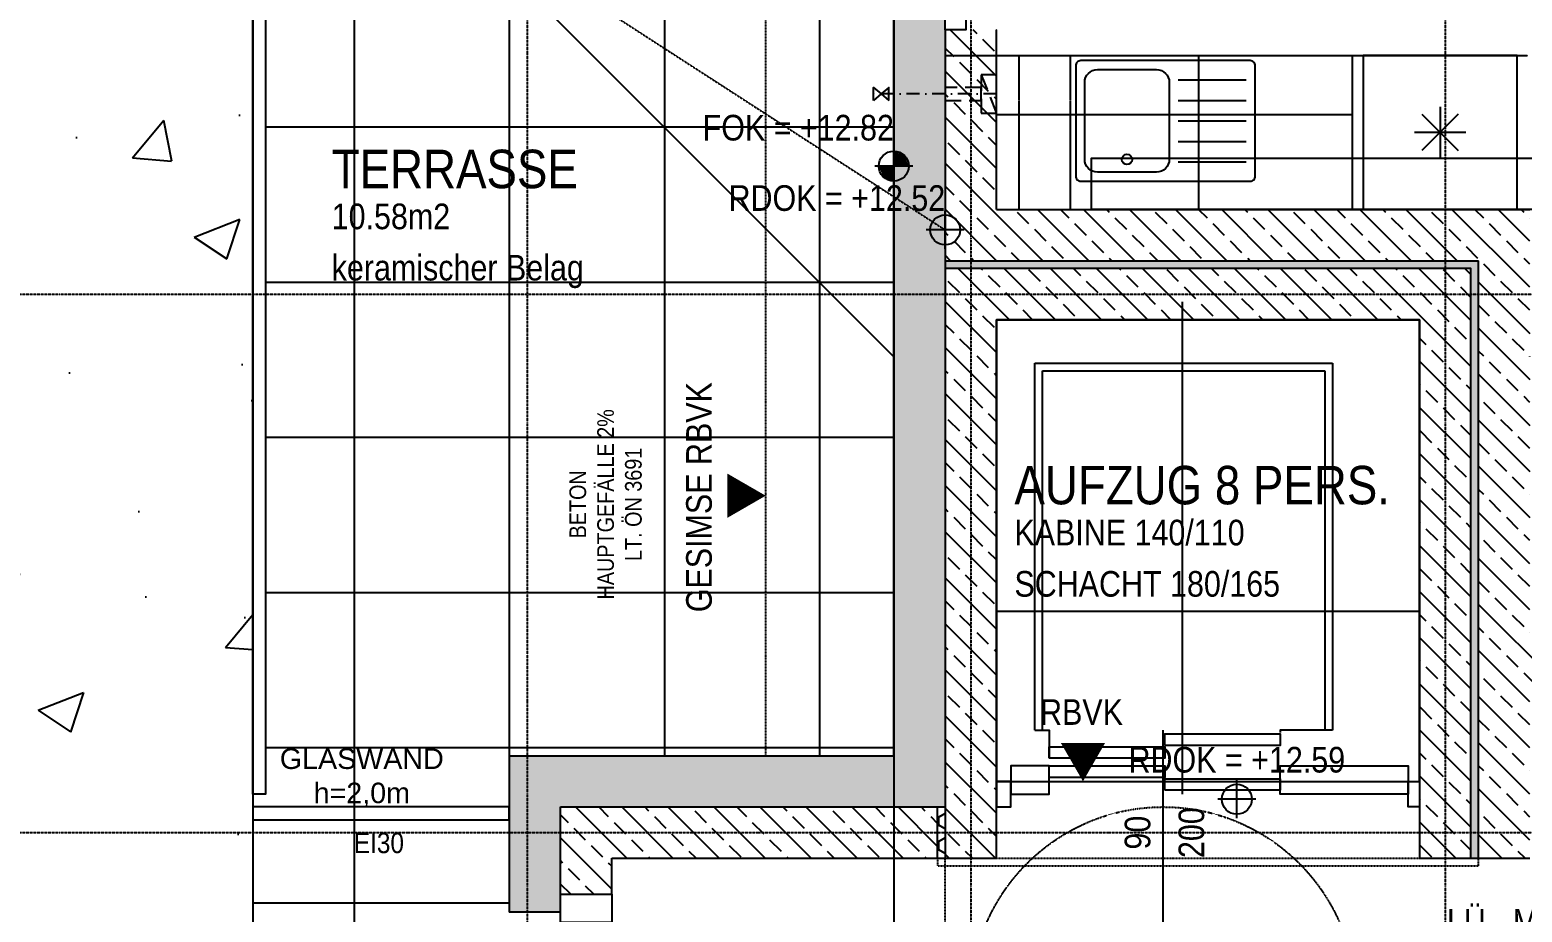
# Model space of a CAD drawing. Header units: millimetres. Extents: x -89828 to -25315, y -35442 to 69272.
# Drawn here: x -45664 to -39845, y 6519 to 9959 of the extents above; entities that cross this region are included whole.
import ezdxf
from ezdxf.enums import TextEntityAlignment as Align

# ---------------------------------------------------------------- set-up
doc = ezdxf.new("R2010")
doc.units = ezdxf.units.MM
for name, pattern in [('HIDDEN2', [0.1875, 0.125, -0.0625]), ('STRICHLINIE', [0.75, 0.5, -0.25]), ('STRICHPUNKT', [1, 0.5, -0.25, 0, -0.25])]:
    doc.linetypes.add(name, pattern=pattern)
for name, color, linetype in [('00-AUF---------M0', 8, 'Continuous'), ('00-TXT---------M0', 8, 'Continuous'), ('00_HLP---------M0', 6, 'Continuous'), ('01-ANS-G00-L04-M0', 8, 'Continuous'), ('01-BFL-G00-L04-M0', 10, 'Continuous'), ('01-HID-G00-L04-ENTWÄSSERUNG', 8, 'HIDDEN2'), ('01-SYM-G00-L04-M0', 8, 'Continuous'), ('01-TXT---------M0', 1, 'Continuous'), ('01-TXT---------PP', 1, 'Continuous'), ('01-TXT-G00-L04-M0', 1, 'Continuous'), ('02-ANS-G00-L04-M0', 8, 'Continuous'), ('02-AXO-G00-L04-M0', 8, 'STRICHPUNKT'), ('02-DIM-G00-L04-ACHSEN', 8, 'Continuous'), ('02-FIL-G00-L04-GRÜN', 72, 'Continuous'), ('02-FIL-G00-L04-LILA', 223, 'Continuous'), ('02-FIL-G00-L04-PLATTENBELAG', 253, 'Continuous'), ('02-FIL-G00-L04-STB', 8, 'Continuous'), ('02-HID-G00-L04-M0', 8, 'HIDDEN2'), ('02-TWA---------M0', 4, 'Continuous'), ('02-TWA-G00-L04-M0', 4, 'Continuous'), ('02-WDA---------M0', 8, 'Continuous'), ('02-WDA-G00-L04-M0', 8, 'Continuous'), ('02-ZWA-G00-L04-M0', 2, 'Continuous'), ('03-ANS-G00-L04-M0', 8, 'Continuous'), ('03-SYM-G00-L04-M0', 8, 'Continuous'), ('04-HLP---------M0', 8, 'HIDDEN2'), ('04-STO---------M0', 1, 'Continuous'), ('04-STO-G00-L04-M0', 1, 'Continuous'), ('04-SYM---------EP', 8, 'Continuous'), ('04-SYM-G00-L04-EP', 8, 'Continuous'), ('05-TXT--------M0', 8, 'Continuous'), ('05-TXT-G00-L04-M0', 8, 'Continuous'), ('06-SYM-G00-L04-M0', 8, 'Continuous'), ('07-BAR-G00-L04-M0', 8, 'HIDDEN2'), ('07-SAN---------M0', 8, 'Continuous'), ('07-SAN-G00-L04-Küche', 8, 'Continuous'), ('07-SAN-G00-L04-M0', 8, 'Continuous')]:
    doc.layers.add(name, color=color, linetype=linetype)
doc.styles.add('ARIAL', font='arial.ttf', dxfattribs={"width": 0.85})
doc.styles.get("Standard").update_dxf_attribs({"font": 'arial.ttf'})
doc.dimstyles.new('pp chromy&schneider', dxfattribs={"dimscale": 0.005, "dimtxt": 25, "dimasz": 10, "dimexe": 0, "dimexo": 0, "dimgap": 5, "dimtad": 1, "dimdec": 1, "dimlfac": 100, "dimrnd": 0.1, "dimzin": 9, "dimdsep": 46, "dimtxsty": 'ARIAL', "dimblk": 'c&s kote', "dimcen": 0, "dimse1": 1, "dimse2": 1, "dimclrd": 8, "dimclrt": 8, "dimadec": 0, "dimazin": 0, "dimtfac": 0.75, "dimtdec": 1, "dimtix": 1, "dimtmove": 2, "dimatfit": 0, "dimldrblk": 'NONE', "dimfxl": 1, "dimtolj": 1, "dimlwd": -1, "dimarcsym": 0})
pattern_1 = [(90, (-114957.16, -39290.578), (-27.4963, 47.625), [31.75, -63.5]), (210, (-114957.16, -39290.578), (-27.49631, -47.624994), [31.75, -63.5]), (150, (-114957.16, -39290.578), (-54.99261, 6e-06), [-63.5, 31.75])]
pattern_2 = [(135, (-114957.16, -39290.58), (-89.80256, -89.80256), []), (135, (-114957.16, -39200.78), (-89.80256, -89.80256), [63.5, -31.75])]

# ---------------------------------------------------------------- blocks, each defined once
blk = doc.blocks.new('05-TXT')
at = {"layer": '05-TXT--------M0'}
blk.add_line((-0.4, 0), (0.4, 0), dxfattribs=at)
at = {"layer": '05-TXT--------M0', "color": 8, "style": 'ARIAL', "width": 0.85}
blk.add_attdef('BREITE', text='', height=0.1, dxfattribs=at).set_placement((0, 0.05), align=Align.CENTER)
blk.add_attdef('HÖHE', text='', height=0.1, rotation=360, dxfattribs=at).set_placement((0, -0.06), align=Align.TOP_CENTER)
blk = doc.blocks.new('LIFT')
at = {"layer": '00-AUF---------M0'}
for p, q in [((1.5, 1.73), (0.34, 1.73)), ((0.34, 1.73), (0.34, 0.3)), ((1.47, 1.7), (0.37, 1.7)), ((0.37, 1.7), (0.37, 0.3)), ((1.47, 0.3), (1.47, 1.7)), ((1.5, 0.3), (1.5, 1.73))]:
    blk.add_line(p, q, dxfattribs=at)
for points in [[(0.34, 0.3), (0.544, 0.3), (0.544, 0.29)], [(1.5, 0.3), (1.444, 0.3), (1.444, 0.19)]]:
    blk.add_lwpolyline(points, dxfattribs=at)
for points in [[(0.994, 0.24), (0.994, 0.285), (0.544, 0.285), (0.544, 0.24)], [(1.444, 0.19), (1.444, 0.235), (0.994, 0.235), (0.994, 0.19)], [(0.044, 0.05), (0.544, 0.05), (0.544, 0.16), (0.044, 0.16)], [(1.444, 0.115), (1.444, 0.16), (0.994, 0.16), (0.994, 0.115)], [(1.594, 0.05), (1.444, 0.05), (1.444, 0.16), (1.594, 0.16), (1.594, 0.05)], [(0, 0.1), (0, 0), (0.044, 0), (0.044, 0.1)], [(0.994, 0.065), (0.994, 0.11), (0.544, 0.11), (0.544, 0.065)], [(1.65, 0.1), (1.65, 0), (1.594, 0), (1.594, 0.1)]]:
    blk.add_lwpolyline(points, close=True, dxfattribs=at)
at = {"layer": '00_HLP---------M0'}
for points in [[(0.924, 0.05), (0.924, 1.97)], [(1.65, 1.9), (1.65, 0.1), (0, 0.1), (0, 1.9), (1.65, 1.9)], [(1.65, 0.763), (0, 0.763)]]:
    blk.add_lwpolyline(points, dxfattribs=at)
blk = doc.blocks.new('01-SQM')
at = {"layer": '01-TXT---------M0', "color": 1, "style": 'ARIAL', "width": 0.85}
blk.add_attdef('ROOM', (0, 0), '', height=0.15, dxfattribs=at)
blk.add_attdef('AREA', text='', height=0.1, dxfattribs=at).set_placement((0, -0.06), align=Align.TOP_LEFT)
at = {"layer": '01-TXT---------PP', "color": 1, "style": 'ARIAL', "width": 0.85}
blk.add_attdef('NR', text='', height=0.15, dxfattribs=at).set_placement((-0.1173, 0), align=Align.RIGHT)
blk.add_attdef('FLOOR', text='', height=0.1, dxfattribs=at).set_placement((0, -0.26), align=Align.TOP_LEFT)
blk = doc.blocks.new('FENSTER_120')
at = {"layer": '02-WDA---------M0'}
for points in [[(-0.06, 0), (-0.06, -0.2)], [(-1.04, 0), (-1.04, -0.2)]]:
    blk.add_lwpolyline(points, dxfattribs=at)
at = {"layer": '04-HLP---------M0', "linetype": 'Continuous'}
for points in [[(-0.13, 1.001), (-0.13, 1.081), (-0.05, 1.081), (-0.05, 1.001)], [(-0.13, 0.1), (-0.13, 0.18), (-0.05, 0.18), (-0.05, 0.1)]]:
    blk.add_lwpolyline(points, close=True, dxfattribs=at)
for points in [[(-0.13, 1.001), (-0.13, 0.18)], [(-0.05, 1.001), (-0.05, 0.18)]]:
    blk.add_lwpolyline(points, dxfattribs=at)
at = {"layer": '04-HLP---------M0'}
for points in [[(-0.034, 0.09), (-0.084, 0.09)], [(-0.059, 0.065), (-0.059, 0.115)]]:
    blk.add_lwpolyline(points, dxfattribs=at)
at = {"layer": '04-HLP---------M0', "linetype": 'Continuous'}
blk.add_arc((-0.059, 0.09), 0.991, 89.53543, 180.51619, dxfattribs=at)
at = {"layer": '04-STO---------M0'}
for points in [[(-1.11, 0), (-0.97, 0), (-0.97, 0.08), (-1.11, 0.08)], [(0.01, 0), (-0.13, 0), (-0.13, 0.08), (0.01, 0.08)]]:
    blk.add_lwpolyline(points, close=True, dxfattribs=at)
at = {"layer": '04-SYM---------EP'}
for p, q in [((-0.97, 0.08), (-0.13, 0.08)), ((-0.97, 0), (-0.13, 0))]:
    blk.add_line(p, q, dxfattribs=at)
blk = doc.blocks.new('03-rar')
blk.add_circle((0, 0), 0.05)
at = {"layer": '01-TXT---------M0', "color": 8, "style": 'ARIAL', "width": 0.85}
blk.add_attdef('RR', text='', height=0.1, dxfattribs=at).set_placement((0, 0.1), align=Align.CENTER)
blk = doc.blocks.new('Kühlschrank')
blk.add_lwpolyline([(-0.3, 0), (0.3, 0), (0.3, -0.6), (-0.3, -0.6)], close=True)
for points in [[(0.0707, -0.2293), (-0.0707, -0.3707)], [(-0.0707, -0.2293), (0.0707, -0.3707)], [(0, -0.2), (0, -0.4)], [(-0.1, -0.3), (0.1, -0.3)]]:
    blk.add_lwpolyline(points)
blk = doc.blocks.new('Spüle')
for points in [[(0.4, -0.02), (-0.26, -0.02, 0.414214), (-0.28, -0.04), (-0.28, -0.47, 0.414214), (-0.26, -0.49), (0.4, -0.49, 0.414214), (0.42, -0.47), (0.42, -0.04, 0.414214)], [(-0.195, -0.055), (0.035, -0.055, -0.414214), (0.085, -0.105), (0.085, -0.405, -0.414214), (0.035, -0.455), (-0.195, -0.455, -0.414214), (-0.245, -0.405), (-0.245, -0.105, -0.414214)]]:
    blk.add_lwpolyline(points, format="xyb", close=True)
for points in [[(0.12, -0.095), (0.385, -0.095)], [(0.12, -0.175), (0.385, -0.175)], [(0.12, -0.255), (0.385, -0.255)], [(0.12, -0.335), (0.385, -0.335)], [(0.12, -0.415), (0.385, -0.415)]]:
    blk.add_lwpolyline(points)
blk.add_circle((-0.08, -0.405), 0.02)
blk = doc.blocks.new('01-hk4')
blk.add_lwpolyline([(0, 0, 0, 0.270625, 0), (0, 0.234375, 0.270625, 0.270625, 0)], format="xyseb")
at = {"layer": '00-TXT---------M0', "color": 8, "style": 'ARIAL', "width": 0.85}
blk.add_attdef('HEIGHT', text='', height=0.1, dxfattribs=at).set_placement((0, 0.35), align=Align.CENTER)
blk = doc.blocks.new('c&s kote')
at = {"color": 8}
for p, q in [((0, -2), (0, 2)), ((0, 2), (0, -2)), ((-2, 0), (2, 0)), ((2, 0), (-2, 0))]:
    blk.add_line(p, q, dxfattribs=at)
blk.add_circle((0, 0), 0.5, dxfattribs=at)
blk = doc.blocks.new('*D357')
at = {"layer": '02-DIM-G00-L04-ACHSEN', "color": 8, "transparency": 16777216}
blk.add_arc((-28844.5, 20569.4), 378.3, 0.00757, 89.99243, dxfattribs=at)
at = {"layer": 'Defpoints', "color": 0, "transparency": 16777216}
for p in [(-28844.5, 23033.1), (-28517, 20758.5), (-60133.8, 20569.4), (-26444.5, 20569.4), (-28844.5, -11894.3)]:
    blk.add_point(p, dxfattribs=at)
at = {"layer": '02-DIM-G00-L04-ACHSEN', "color": 8, "transparency": 16777216, "xscale": 0.05, "yscale": 0.05, "zscale": 0.05}
for p, rotation in [((-28844.5, 20947.7), 179.9962131424511), ((-28466.3, 20569.4), 270.0037868588788)]:
    blk.add_blockref('c&s kote', p, dxfattribs=dict(at, rotation=rotation))
at = {"layer": '02-DIM-G00-L04-ACHSEN', "color": 8, "transparency": 16777216, "insert": (-28577, 20836.9), "char_height": 0.125, "attachment_point": 5, "rotation": 315, "style": 'ARIAL'}
blk.add_mtext('\\A1;90.00°', dxfattribs=at)
blk = doc.blocks.new('_None')
blk = doc.blocks.new('*D394')
at = {"layer": '02-DIM-G00-L04-ACHSEN', "color": 8, "transparency": 16777216}
blk.add_arc((-57014.5, -8823.9), 946.5, 179.31551, 269.99697, dxfattribs=at)
at = {"layer": 'Defpoints', "color": 0, "transparency": 16777216}
for p in [(-57014.5, 23033.1), (-60057.2, -8787.4), (-26444.5, -9190.8), (-57838, -9290.6), (-57014.5, -11894.3)]:
    blk.add_point(p, dxfattribs=at)
at = {"layer": '02-DIM-G00-L04-ACHSEN', "color": 8, "transparency": 16777216, "xscale": 0.05, "yscale": 0.05, "zscale": 0.05}
for p, rotation in [((-57961, -8812.6), 89.31399696882043), ((-57014.5, -9770.4), 359.9984866771429)]:
    blk.add_blockref('c&s kote', p, dxfattribs=dict(at, rotation=rotation))
at = {"layer": '02-DIM-G00-L04-ACHSEN', "color": 8, "transparency": 16777216, "insert": (-57687.8, -9489.1), "char_height": 0.125, "attachment_point": 5, "rotation": 314.65624, "style": 'ARIAL'}
blk.add_mtext('\\A1;90.69°', dxfattribs=at)
blk = doc.blocks.new('*D395')
at = {"layer": '02-DIM-G00-L04-ACHSEN', "color": 8, "transparency": 16777216}
blk.add_arc((-28844.5, -9162), 916.3, 270.00313, 359.30936, dxfattribs=at)
at = {"layer": 'Defpoints', "color": 0, "transparency": 16777216}
for p in [(-28844.5, 23033.1), (-60057.2, -8787.4), (-26444.5, -9190.8), (-28389.6, -9957.3), (-28844.5, -11894.3)]:
    blk.add_point(p, dxfattribs=at)
at = {"layer": '02-DIM-G00-L04-ACHSEN', "color": 8, "transparency": 16777216, "xscale": 0.05, "yscale": 0.05, "zscale": 0.05}
for p, rotation in [((-27928.3, -9173), 89.31092035926187), ((-28844.5, -10078.2), 180.001563286988)]:
    blk.add_blockref('c&s kote', p, dxfattribs=dict(at, rotation=rotation))
at = {"layer": '02-DIM-G00-L04-ACHSEN', "color": 8, "transparency": 16777216, "insert": (-28200.6, -9813.7), "char_height": 0.125, "attachment_point": 5, "rotation": 44.65624, "style": 'ARIAL'}
blk.add_mtext('\\A1;89.31°', dxfattribs=at)
blk = doc.blocks.new('07_Kemper-ventil')
at = {"layer": '02-TWA---------M0', "linetype": 'HIDDEN2', "ltscale": 0.5}
for points in [[(-0.075, 0), (-0.075, -0.06), (0.075, -0.06), (0.075, 0), (-0.075, 0)], [(-0.025, -0.06), (-0.025, -0.2), (0.025, -0.2), (0.025, -0.06)]]:
    blk.add_lwpolyline(points, close=True, dxfattribs=at)
blk.add_lwpolyline([(-0.075, -0.06), (0.075, 0)], dxfattribs=at)
at = {"layer": '07-SAN---------M0', "linetype": 'STRICHPUNKT', "ltscale": 0.1}
blk.add_lwpolyline([(0, 0), (0, -0.48)], dxfattribs=at)
at = {"layer": '07-SAN---------M0'}
for points in [[(0.025, -0.42), (-0.025, -0.42), (0, -0.45), (0.025, -0.42)], [(0.025, -0.48), (-0.025, -0.48), (0, -0.45), (0.025, -0.48)]]:
    blk.add_lwpolyline(points, close=True, dxfattribs=at)
blk = doc.blocks.new('01-HK2')
for p, q in [((0, -0.098), (0, 0.098)), ((0.098, 0), (-0.098, 0))]:
    blk.add_line(p, q)
blk.add_circle((0, 0), 0.0773)
at = {"layer": '01-TXT---------M0', "color": 8, "style": 'ARIAL', "width": 0.85}
blk.add_attdef('HEIGHT', text='', height=0.1, rotation=360, dxfattribs=at).set_placement((0, 0.132), align=Align.BOTTOM_CENTER)
blk = doc.blocks.new('01-HK1')
for p, q in [((-0.0005, -0.0742), (-0.0005, 0.0742)), ((0.0737, 0), (-0.0747, 0))]:
    blk.add_line(p, q)
blk.add_circle((-0.0005, 0), 0.0586)
for points in [[(-0.0005, 0.0586), (0.0409, 0.0414), (-0.0005, 0)], [(-0.0005, 0), (0.0581, 0), (0.0409, 0.0414)], [(-0.0591, 0), (-0.0419, -0.0414), (-0.0005, 0)], [(-0.0419, -0.0414), (-0.0005, -0.0586), (-0.0005, 0)]]:
    blk.add_solid(points)
at = {"layer": '01-TXT---------M0', "color": 8, "style": 'ARIAL', "width": 0.85}
blk.add_attdef('HEIGHT', text='', height=0.1, dxfattribs=at).set_placement((0, 0.2), align=Align.TOP_CENTER)

msp = doc.modelspace()

# ---------------------------------------------------------------- hatches: boundary and pattern name
at = {"layer": '02-FIL-G00-L04-GRÜN', "true_color": 0x636466}
h = msp.add_hatch(dxfattribs=at)
h.set_pattern_fill('AR-CONC,_O', color=251, scale=10, angle=107.33899196)
h.set_pattern_definition([(50.2925, (-114957.2, -39290.6), (1822.637, -150.09), [190.5, -2095.5]), (355.2925, (-114957.2, -39290.6), (-362.176, 1908.743), [152.4, -1676.4]), (100.7435, (-114805.3, -39303), (1460.468, 1758.644), [161.9, -1780.9]), (46.4767, (-114959.8, -38782.6), (2712.9, -406.58), [285.75, -3143.25]), (96.928, (-114733.7, -38816.5), (2361.38, 2486.34), [242.85, -2671.35]), (351.4765, (-114959.8, -38782.6), (2361.39, 2486.34), [228.6, -2514.6]), (21.2925, (-114705.1, -38908.3), (1521.35, -1014.903), [190.5, -2095.5]), (326.2925, (-114705.1, -38908.3), (608.61, 1845.01), [152.4, -1676.4]), (71.7439, (-114578.3, -38992.9), (2129.956, 830.11), [161.9, -1780.9]), (37.79245, (-114957.16, -39290.6), (26.57, 845.697), [0, -1656.08, 0, -1701.8, 0, -1682.75]), (7.7925, (-114957.2, -39290.6), (663.0745, 1005.203), [0, -970.28, 0, -1617.98, 0, -641.35]), (327.79245, (-115523.6, -39293.5), (1356.1807, -50.366), [0, -635, 0, -1981.2, 0, -2628.9]), (317.7925, (-115777.6, -39294.8), (1479.975, 261.822), [0, -825.5, 0, -1315.72, 0, -1866.9])])
h.paths.add_polyline_path([(-47134.5273, 12359.4243), (-50634.5314, 12359.4243), (-50634.5314, 10859.4243), (-56354.5314, 10859.4243), (-56354.5314, -100.5798), (-52969.5314, -100.5798), (-52969.5314, -1600.5798), (-49664.5273, -1600.5798), (-49664.5273, -100.5798), (-44794.5294, -100.5798), (-44794.5294, 3679.4223), (-44794.5294, 10859.4243), (-47134.5273, 10859.4243)])
h.paths.add_polyline_path([(-52084.5294, 6169.4223), (-52084.5294, 5504.4223), (-53154.5294, 5504.4223), (-53154.5294, 6169.4223)], flags=16)
h.paths.add_polyline_path([(-52314.5308, 5786.3608, -1), (-52534.528, 5787.4837, -1)], flags=0)
h.paths.add_polyline_path([(-52344.5304, 5786.5139, -1), (-52504.5284, 5787.3306, -1)], flags=0)
h.paths.add_polyline_path([(-52774.53, 5786.667, -1), (-52874.5287, 5787.1775, -1)], flags=0)
at = {"layer": '02-FIL-G00-L04-LILA', "true_color": 0x636466}
h = msp.add_hatch(dxfattribs=at)
h.set_pattern_fill('HONEY', color=251, scale=10, angle=197.04654128, style=0)
h.set_pattern_definition(pattern_1)
h.paths.add_polyline_path([(-42094.5294, 9029.4223), (-42094.5294, 9059.4223), (-42094.5294, 9959.4223), (-42094.5294, 9959.4223), (-42094.5294, 10029.4223), (-42105.0338, 10029.4223), (-42294.5294, 10029.4223), (-42294.5294, 7129.4223), (-42294.5294, 6929.4223), (-42124.5294, 6929.4223), (-42094.5294, 6929.4223)])
h.paths.add_polyline_path([(-42294.5294, 7129.4223), (-43794.5294, 7129.4223), (-43794.5294, 6519.4223), (-43594.5294, 6519.4223), (-43594.5294, 6589.4223), (-43594.5294, 6929.4223), (-42294.5294, 6929.4223)])
h = msp.add_hatch(dxfattribs=at)
h.set_pattern_fill('HONEY', color=251, scale=10, angle=197.04654128, style=0)
h.set_pattern_definition(pattern_1)
h.paths.add_polyline_path([(-40014.5294, 9059.4223), (-42094.5294, 9059.4223), (-42094.5294, 9029.4223), (-40044.5294, 9029.4223), (-40044.5294, 6729.4223), (-40014.5294, 6729.4223)])
h = msp.add_hatch(dxfattribs=at)
h.set_pattern_fill('HONEY', color=251, scale=10, angle=197.04654128, style=0)
h.set_pattern_definition(pattern_1)
h.paths.add_polyline_path([(-42094.5294, 6929.4223), (-42124.5294, 6929.4223), (-42124.5294, 6729.4223), (-42094.5294, 6729.4223)])
at = {"layer": '02-FIL-G00-L04-STB', "true_color": 0x636466}
h = msp.add_hatch(dxfattribs=at)
h.set_pattern_fill('ANSI33', color=251, scale=20, angle=197.04654128, style=0)
h.set_pattern_definition(pattern_2)
h.paths.add_polyline_path([(-35994.5294, 10159.4223), (-36194.5294, 10159.4223), (-36194.5294, 7569.4223), (-39814.5294, 7569.4223), (-39814.5294, 7949.4223), (-39814.5294, 9259.4223), (-41524.5294, 9259.4223), (-41894.5294, 9259.4223), (-41894.5294, 9959.4223), (-42018.5294, 9959.4223), (-42018.5294, 9959.4222), (-42094.5294, 9959.4222), (-42094.5294, 9059.4223), (-40014.5294, 9059.4223), (-40014.5294, 6729.4223), (-39814.5294, 6729.4223), (-39814.5294, 7369.4223), (-39214.5294, 7369.4223), (-39109.5294, 7369.4223), (-39109.5294, 7369.4223), (-38334.5294, 7369.4222), (-38334.5294, 7369.4223), (-36494.5294, 7369.4223), (-36494.5294, 7369.4223), (-36194.5294, 7369.4223), (-36194.5294, 6834.4223), (-36194.5294, 6729.4223), (-35994.5294, 6729.4223)])
h = msp.add_hatch(dxfattribs=at)
h.set_pattern_fill('ANSI33', color=251, scale=20, angle=197.04654128, style=0)
h.set_pattern_definition(pattern_2)
h.paths.add_polyline_path([(-40044.5294, 6729.4223), (-40044.5294, 9029.4223), (-42094.5294, 9029.4223), (-42094.5294, 6729.4223), (-41894.5294, 6729.4223), (-41894.5294, 8829.4223), (-40244.5294, 8829.4223), (-40244.5294, 6729.4223)])
h = msp.add_hatch(dxfattribs=at)
h.set_pattern_fill('ANSI33', color=251, scale=20, angle=197.04654128, style=0)
h.set_pattern_definition(pattern_2)
h.paths.add_polyline_path([(-42124.5294, 6929.4223), (-43594.5294, 6929.4223), (-43594.5294, 6589.4223), (-43394.5294, 6589.4223), (-43394.5294, 6729.4223), (-42124.5294, 6729.4223)])

# ---------------------------------------------------------------- linework, layer by layer
at = {"layer": '01-ANS-G00-L04-M0', "color": 251, "true_color": 0x636466}
msp.add_lwpolyline([(-41894.5294, 7029.4223), (-40244.5294, 7029.4223)], dxfattribs=at)
at = {"layer": '01-BFL-G00-L04-M0', "color": 251, "linetype": 'STRICHLINIE', "ltscale": 0.5, "true_color": 0x636466}
msp.add_lwpolyline([(-42294.5294, 11379.4223), (-42294.5294, -620.5777)], dxfattribs=at)
at = {"layer": '01-HID-G00-L04-ENTWÄSSERUNG', "color": 251, "true_color": 0x636466}
msp.add_lwpolyline([(-44844.5294, 10957.58), (-42094.5294, 9179.4223)], dxfattribs=at)
msp.add_lwpolyline([(-43216.0513, 7909.3685, 0, 0, 0), (-43216.0513, 8159.3685, 50, 0, 0), (-43216.0513, 8309.3685, 0, 0, 0)], format="xyseb", dxfattribs=at)
at = {"layer": '02-ANS-G00-L04-M0', "color": 251, "true_color": 0x636466}
for points in [[(-44794.5294, 10957.58), (-44794.5294, -198.7355)], [(-44744.5294, 10957.58), (-44744.5294, 6979.4223), (-44744.5294, 6979.4223), (-44794.5294, 6979.4223), (-44794.5294, 6979.4223), (-44794.5294, 10957.58)]]:
    msp.add_lwpolyline(points, dxfattribs=at)
at = {"layer": '02-AXO-G00-L04-M0', "color": 251, "true_color": 0x636466}
for points in [[(-43724.5294, 23033.1204), (-43724.5294, -11894.3214)], [(-41994.5294, 23033.1204), (-41994.5294, -11894.3214)], [(-40144.5294, 23033.1204), (-40144.5294, -11894.3214)], [(-60057.1609, 8929.4223), (-26444.5294, 8929.4223)], [(-60057.1609, 6829.4223), (-26444.5294, 6829.4223)]]:
    msp.add_lwpolyline(points, dxfattribs=at)
at = {"layer": '02-FIL-G00-L04-LILA', "color": 251, "true_color": 0x636466}
for points in [[(-42094.5294, 9059.4223), (-42094.5294, 9029.4223)], [(-42124.5294, 6929.4223), (-42094.5294, 6929.4223)], [(-42124.5294, 6729.4223), (-42094.5294, 6729.4223)], [(-40044.5294, 6729.4223), (-40014.5294, 6729.4223)]]:
    msp.add_lwpolyline(points, dxfattribs=at)
at = {"layer": '02-FIL-G00-L04-PLATTENBELAG', "color": 251, "true_color": 0x636466}
for p, q in [((-42294.5294, 9579.4223), (-44744.5294, 9579.4223)), ((-42294.5294, 8974.4223), (-44744.5294, 8974.4223)), ((-42294.5294, 8369.4223), (-44744.5294, 8369.4223)), ((-42294.5294, 7764.4223), (-44744.5294, 7764.4223)), ((-42294.5294, 7159.4223), (-44744.5294, 7159.4223)), ((-43794.5631, 6554.4223), (-44794.5294, 6554.4223))]:
    msp.add_line(p, q, dxfattribs=at)
for points in [[(-44399.6198, 14929.4223), (-44399.5296, -4170.5777)], [(-43794.6198, 14929.4251), (-43794.5829, 7129.4223)], [(-43189.6198, 14929.428), (-43189.5829, 7129.4251)], [(-42584.6198, 14929.4308), (-42584.5829, 7129.428)], [(-44694.5294, 11084.35), (-42294.5294, 8684.3614)]]:
    msp.add_lwpolyline(points, dxfattribs=at)
at = {"layer": '02-HID-G00-L04-M0', "color": 251, "true_color": 0x636466}
for points in [[(-42794.5294, 7129.4223), (-42794.5294, 12334.4233), (-42294.5294, 12334.4233)], [(-41894.5294, 7029.4223), (-40244.5294, 7029.4223)], [(-42124.5294, 6729.4223), (-42124.5294, 6699.4223), (-40014.5294, 6699.4223), (-40014.5294, 6729.4223)], [(-42094.5294, 5379.4223), (-42094.5294, 6729.4223)], [(-41894.5294, 6729.4223), (-40244.5294, 6729.4223)]]:
    msp.add_lwpolyline(points, dxfattribs=at)
at = {"layer": '02-TWA-G00-L04-M0', "color": 251, "true_color": 0x636466}
for p, q in [((-43594.5294, 6929.4223), (-42124.5294, 6929.4223)), ((-43594.5294, 6589.4223), (-43594.5294, 6929.4223)), ((-43394.5294, 6729.4223), (-42124.5294, 6729.4223))]:
    msp.add_line(p, q, dxfattribs=at)
for points in [[(-42094.5294, 9959.4223), (-42094.5294, 9059.4223)], [(-41894.5294, 9259.4223), (-41894.5294, 9959.4223)], [(-41894.5294, 9259.4223), (-39814.5294, 9259.4223)], [(-42094.5294, 9059.4223), (-40014.5294, 9059.4223)], [(-40014.5294, 6729.4223), (-40014.5294, 9059.4223)], [(-42124.5294, 6729.4223), (-42124.5294, 6929.4223)], [(-43394.5294, 6589.4223), (-43394.5294, 6729.4223)], [(-40014.5294, 6729.4223), (-39814.5294, 6729.4223)], [(-43594.5294, 6589.4223), (-43394.5294, 6589.4223)]]:
    msp.add_lwpolyline(points, dxfattribs=at)
msp.add_lwpolyline([(-40044.5294, 6729.4223), (-40044.5294, 9029.4223), (-42094.5294, 9029.4223), (-42094.5294, 6729.4223), (-41894.5294, 6729.4223), (-41894.5294, 8829.4223), (-40244.5294, 8829.4223), (-40244.5294, 6729.4223)], close=True, dxfattribs=at)
at = {"layer": '02-WDA-G00-L04-M0', "color": 251, "true_color": 0x636466}
for p, q in [((-42294.5294, 7129.4223), (-42294.5294, 10039.4223)), ((-43794.5294, 7129.4223), (-42294.5294, 7129.4223))]:
    msp.add_line(p, q, dxfattribs=at)
for points in [[(-43794.5294, 7129.4223), (-43794.5294, 6519.4223)], [(-43594.5294, 6519.4223), (-43794.5294, 6519.4223)]]:
    msp.add_lwpolyline(points, dxfattribs=at)
at = {"layer": '02-ZWA-G00-L04-M0', "color": 251, "true_color": 0x636466}
msp.add_lwpolyline([(-43794.5294, 6929.4223), (-44794.5294, 6929.4223), (-44794.5294, 6879.4223), (-43794.5294, 6879.4223), (-43794.5294, 6929.4223)], close=True, dxfattribs=at)
at = {"layer": '03-ANS-G00-L04-M0', "color": 251, "true_color": 0x636466}
msp.add_lwpolyline([(-39724.5294, 7949.4223), (-39724.5294, 9259.4223), (-41524.5294, 9259.4223), (-41524.5294, 9459.4223), (-39524.5294, 9459.4223), (-39524.5294, 7949.4223), (-39724.5294, 7949.4223)], dxfattribs=at)
at = {"layer": '04-STO-G00-L04-M0', "color": 251, "true_color": 0x636466}
msp.add_lwpolyline([(-43594.5294, 6479.4223), (-43594.5294, 6589.4223), (-43394.5294, 6589.4223), (-43394.5294, 6479.4223)], close=True, dxfattribs=at)
at = {"layer": '07-BAR-G00-L04-M0', "color": 251, "true_color": 0x636466}
msp.add_circle((-41244.5294, 6179.4223), 750, dxfattribs=at)
at = {"layer": '07-SAN-G00-L04-Küche', "color": 251, "linetype": 'HIDDEN2', "ltscale": 0.5, "true_color": 0x636466}
for points in [[(-41805.5294, 9259.4223), (-41805.5294, 9859.4223)], [(-41605.5294, 9259.4223), (-41605.5294, 9859.4223)], [(-41105.5294, 9259.4223), (-41105.5294, 9859.4223)], [(-41894.5294, 9629.4223), (-40505.5294, 9629.4223)]]:
    msp.add_lwpolyline(points, dxfattribs=at)
at = {"layer": '07-SAN-G00-L04-Küche', "color": 251, "true_color": 0x636466}
msp.add_lwpolyline([(-40505.5294, 9259.4223), (-40505.5294, 9859.4223)], dxfattribs=at)
at = {"layer": '07-SAN-G00-L04-M0', "color": 251, "true_color": 0x636466}
msp.add_lwpolyline([(-42094.5294, 9859.4223), (-39824.5294, 9859.4223), (-39824.5294, 9859.4223)], dxfattribs=at)

# ---------------------------------------------------------------- block references
at = {"layer": '01-SYM-G00-L04-M0', "color": 251, "true_color": 0x636466}
ref = msp.add_blockref('01-HK1', (-42294.5294, 9428.0108), dxfattribs=dict(at, xscale=999.9999999999995, yscale=999.9999999999995, zscale=999.9999999999995, rotation=1.50062501e-08))
ref.add_attrib('HEIGHT', 'FOK = +12.82', dxfattribs={"layer": '01-TXT---------M0', "color": 8, "height": 100, "rotation": 0.00000002, "style": 'ARIAL', "width": 0.85}).set_placement((-42294.5294, 9628.0108), align=Align.TOP_RIGHT)
ref = msp.add_blockref('01-HK2', (-42094.5294, 9179.4223), dxfattribs=dict(at, xscale=757.5757580343633, yscale=757.5757580735275, zscale=757.5757580681659, rotation=1.76075916e-08))
ref.add_attrib('HEIGHT', 'RDOK = +12.52', dxfattribs={"layer": '01-TXT---------M0', "color": 8, "height": 100, "rotation": 0.00000001, "style": 'ARIAL', "width": 0.85}).set_placement((-42094.5294, 9253.641), align=Align.RIGHT)
ref = msp.add_blockref('01-hk4', (-42794.5294, 8143.0597), dxfattribs=dict(at, xscale=-640.0000004359811, yscale=640.0000004301467, zscale=640.0000004327273, rotation=89.99999212614605))
ref.add_attrib('HEIGHT', 'GESIMSE RBVK', dxfattribs={"layer": '00-TXT---------M0', "color": 8, "extrusion": (0, 0, -1), "height": 100, "rotation": 270.00000787, "style": 'ARIAL', "text_generation_flag": 2, "width": 0.85}).set_placement((43004.7784, 8137.3791), align=Align.CENTER)
ref = msp.add_blockref('01-hk4', (-41557.1609, 7029.4223), dxfattribs=dict(at, xscale=-640.0000004214295, yscale=640.0000004301467, zscale=640.0000004327273, rotation=359.9999920831551))
ref.add_attrib('HEIGHT', 'RBVK', dxfattribs={"layer": '00-TXT---------M0', "color": 8, "extrusion": (0, 0, -1), "height": 100, "rotation": 0.00000791, "style": 'ARIAL', "text_generation_flag": 2, "width": 0.85}).set_placement((41562.8415, 7219.6713), align=Align.BOTTOM_CENTER)
ref = msp.add_blockref('01-HK2', (-40957.1609, 6959.5457), dxfattribs=dict(at, xscale=757.5757580343633, yscale=757.5757580735275, zscale=757.5757580681659, rotation=1.76075916e-08))
ref.add_attrib('HEIGHT', 'RDOK = +12.59', dxfattribs={"layer": '01-TXT---------M0', "color": 8, "height": 100, "rotation": 0.00000001, "style": 'ARIAL', "width": 0.85}).set_placement((-40957.1609, 7033.7644), align=Align.BOTTOM_CENTER)
at = {"layer": '01-TXT-G00-L04-M0', "color": 251, "true_color": 0x636466, "xscale": 999.9999999999995, "yscale": 999.9999999999995, "zscale": 999.9999999999995}
for p, rotation, values in [((-44486.9664, 9342.1511), 359.9999999933284, {'ROOM': 'TERRASSE', 'AREA': '10.58m2', 'FLOOR': 'keramischer Belag'}), ((-41824.5328, 8109.4223), 359.9999999999984, {'ROOM': 'AUFZUG 8 PERS.', 'AREA': 'KABINE 140/110', 'FLOOR': 'SCHACHT 180/165'})]:
    msp.add_blockref('01-SQM', p, dxfattribs=dict(at, rotation=rotation)).add_auto_attribs(values)
at = {"layer": '03-SYM-G00-L04-M0', "color": 251, "true_color": 0x636466}
ref = msp.add_blockref('03-rar', (-39514.5294, 7101.9223), dxfattribs=dict(at, xscale=2583.298193407245, yscale=2583.29819342301, zscale=2583.298193412376, rotation=359.9999999999984))
ref.add_attrib('RR', 'LÜ - MÜLLRAUM %%c250', dxfattribs={"layer": '01-TXT---------M0', "color": 8, "height": 100, "rotation": 0.00000001, "style": 'ARIAL', "width": 0.85}).set_placement((-39514.5294, 6431.9223), align=Align.CENTER)
at = {"layer": '04-SYM-G00-L04-EP', "color": 251, "true_color": 0x636466, "xscale": 999.9999999999995, "yscale": 999.9999999999995, "zscale": 999.9999999999995, "rotation": 269.9999999966634}
msp.add_blockref('FENSTER_120', (-42094.5294, 9969.4223), dxfattribs=at)
at = {"layer": '05-TXT-G00-L04-M0', "color": 251, "true_color": 0x636466, "xscale": 999.9999999999995, "yscale": 999.9999999999995, "zscale": 999.9999999999995, "rotation": 89.99999997998817}
msp.add_blockref('05-TXT', (-41244.5294, 6829.4223), dxfattribs=at).add_auto_attribs({'BREITE': '90', 'HÖHE': '200'})
at = {"layer": '06-SYM-G00-L04-M0', "color": 251, "true_color": 0x636466, "xscale": -999.9999999999995, "yscale": 999.9999999999995, "zscale": 999.9999999999995, "rotation": 359.9999999999984}
msp.add_blockref('LIFT', (-40244.5294, 6929.4223), dxfattribs=at)
at = {"layer": '07-SAN-G00-L04-Küche', "color": 251, "true_color": 0x636466, "yscale": 999.9999999999995, "zscale": 999.9999999999995}
for name, p, xscale, rotation in [('Spüle', (-41305.5294, 9859.4223), 999.9999999999995, 359.9999999999984), ('Kühlschrank', (-40164.5294, 9859.4223), -999.9999999999995, 4.0019108e-08)]:
    msp.add_blockref(name, p, dxfattribs=dict(at, xscale=xscale, rotation=rotation))
at = {"layer": '07-SAN-G00-L04-M0', "color": 251, "true_color": 0x636466, "xscale": 999.9999999999995, "yscale": 999.9999999999995, "zscale": 999.9999999999995, "rotation": 269.9999999666479}
msp.add_blockref('07_Kemper-ventil', (-41894.5294, 9709.4223), dxfattribs=at)

# ---------------------------------------------------------------- texts
at = {"layer": '01-HID-G00-L04-ENTWÄSSERUNG', "color": 251, "true_color": 0x636466, "insert": (-43277.2036, 8109.4223), "char_height": 65, "width": 764.6, "attachment_point": 8, "rotation": 90, "style": 'ARIAL'}
msp.add_mtext('BETON\\PHAUPTGEFÄLLE 2%\\PLT. ÖN 3691', dxfattribs=at)
at = {"layer": '01-SYM-G00-L04-M0', "color": 251, "true_color": 0x636466, "insert": (-44369.5294, 6929.4223), "char_height": 80, "width": 2520.8, "attachment_point": 8}
msp.add_mtext('{\\fArial|b0|i0|c0|p34;GLASWAND\\Ph=2,0m}', dxfattribs=at)
at = {"layer": '05-TXT-G00-L04-M0', "color": 251, "true_color": 0x636466, "insert": (-44302.8178, 6829.4223), "char_height": 80, "width": 1200, "attachment_point": 2, "style": 'ARIAL'}
msp.add_mtext('EI30', dxfattribs=at)

# ---------------------------------------------------------------- dimensions: what is measured, and where the dimension line sits
at = {"layer": '02-DIM-G00-L04-ACHSEN', "color": 251, "true_color": 0x636466}
for base, line1, line2, picture, middle in [((-28516.9517, 20758.5481), ((-60133.7932, 20569.421), (-26444.5294, 20569.421)), ((-28844.5294, 23033.1204), (-28844.5294, -11894.3214)), '*D357', (-28577.0005, 20836.9499)), ((-57838.0019, -9290.6073), ((-57014.5294, 23033.1204), (-57014.5294, -11894.3214)), ((-60057.1609, -8787.4067), (-26444.5294, -9190.7583)), '*D394', (-57687.7624, -9489.121)), ((-28389.5714, -9957.2984), ((-28844.5294, 23033.1204), (-28844.5294, -11894.3214)), ((-60057.1609, -8787.4067), (-26444.5294, -9190.7583)), '*D395', (-28200.5893, -9813.6721))]:
    dim = msp.add_angular_dim_2l(base=base, line1=line1, line2=line2, dimstyle='pp chromy&schneider', override={"dimzin": 8, "dimadec": 2}, dxfattribs=at)
    dim.commit()
    dim.dimension.update_dxf_attribs({"geometry": picture, "text_midpoint": middle})

doc.saveas('drawing.dxf')
